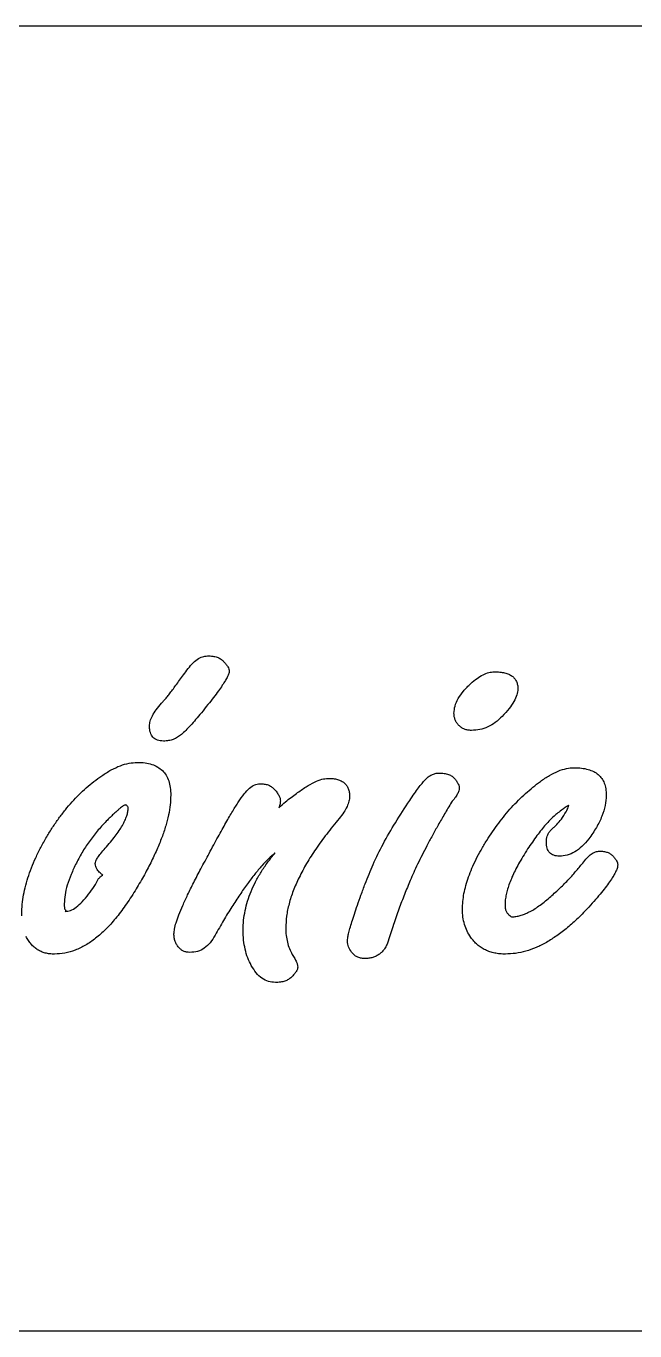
# Model space of a CAD drawing. Header units: millimetres. Extents: x 1 to 632, y 0 to 1598.
# Drawn here: x 342.9 to 375.5, y 1527.9 to 1597.9 of the extents above; entities that cross this region are included whole.
import ezdxf

# ---------------------------------------------------------------- set-up
doc = ezdxf.new("R2010")
doc.units = ezdxf.units.MM

msp = doc.modelspace()

# ---------------------------------------------------------------- linework, layer by layer
at = {"color": 7, "linetype": 'Continuous', "lineweight": 25}
for p, q in [((631.946, 1597.888), (1.946, 1597.888)), ((101.946, 1527.888), (401.946, 1527.888))]:
    msp.add_line(p, q, dxfattribs=at)
for points, knots in [([(351.493, 1563.33), (351.583, 1563.447), (351.749, 1563.662), (352.032, 1563.908), (352.317, 1564.07), (352.516, 1564.092), (352.609, 1564.102)], [0, 0, 0, 0, 0.313953, 0.577844, 0.79974, 1, 1, 1, 1]), ([(352.609, 1564.102), (352.702, 1564.1), (352.874, 1564.094), (353.113, 1564.041), (353.311, 1563.951), (353.408, 1563.857), (353.453, 1563.812)], [0, 0, 0, 0, 0.301787, 0.561012, 0.793459, 1, 1, 1, 1]), ([(353.453, 1563.812), (353.502, 1563.761), (353.591, 1563.67), (353.692, 1563.527), (353.762, 1563.4), (353.771, 1563.314), (353.775, 1563.277)], [0, 0, 0, 0, 0.331733, 0.597639, 0.822898, 1, 1, 1, 1]), ([(350.136, 1561.567), (350.174, 1561.607), (350.257, 1561.695), (350.385, 1561.846), (350.527, 1562.027), (350.693, 1562.228), (350.866, 1562.466), (351.063, 1562.726), (351.273, 1563.018), (351.418, 1563.223), (351.493, 1563.33)], [0, 0, 0, 0, 0.073772, 0.163365, 0.266064, 0.384418, 0.514734, 0.662292, 0.823106, 1, 1, 1, 1]), ([(353.775, 1563.277), (353.769, 1563.236), (353.755, 1563.135), (353.672, 1562.972), (353.556, 1562.76), (353.391, 1562.505), (353.178, 1562.204), (352.921, 1561.858), (352.614, 1561.468), (352.393, 1561.194), (352.275, 1561.049)], [0, 0, 0, 0, 0.0453404, 0.1119024, 0.2005919, 0.3141892, 0.4493255, 0.6098235, 0.7921521, 1, 1, 1, 1]), ([(366.734, 1562.616), (366.843, 1562.712), (367.046, 1562.89), (367.372, 1563.092), (367.689, 1563.218), (367.901, 1563.236), (368.001, 1563.245)], [0, 0, 0, 0, 0.3003698, 0.5608317, 0.7913289, 1, 1, 1, 1]), ([(368.001, 1563.245), (368.1, 1563.244), (368.285, 1563.24), (368.543, 1563.195), (368.763, 1563.125), (368.949, 1563.029), (369.087, 1562.893), (369.188, 1562.731), (369.254, 1562.54), (369.258, 1562.402), (369.26, 1562.33)], [0, 0, 0, 0, 0.16657, 0.312472, 0.442429, 0.557523, 0.66272, 0.766946, 0.878564, 1, 1, 1, 1]), ([(365.832, 1561.018), (365.844, 1561.15), (365.87, 1561.427), (366.058, 1561.833), (366.344, 1562.239), (366.598, 1562.485), (366.734, 1562.616)], [0, 0, 0, 0, 0.210706, 0.439929, 0.70015, 1, 1, 1, 1]), ([(369.26, 1562.33), (369.248, 1562.223), (369.22, 1561.988), (369.046, 1561.631), (368.777, 1561.246), (368.547, 1560.994), (368.421, 1560.857)], [0, 0, 0, 0, 0.18585, 0.408865, 0.678046, 1, 1, 1, 1]), ([(349.489, 1560.343), (349.498, 1560.428), (349.52, 1560.617), (349.653, 1560.908), (349.865, 1561.23), (350.04, 1561.448), (350.136, 1561.567)], [0, 0, 0, 0, 0.179968, 0.403299, 0.6744, 1, 1, 1, 1]), ([(352.275, 1561.049), (352.172, 1560.927), (351.98, 1560.697), (351.705, 1560.377), (351.451, 1560.114), (351.287, 1559.959), (351.212, 1559.888)], [0, 0, 0, 0, 0.303785, 0.570981, 0.803527, 1, 1, 1, 1]), ([(366.095, 1560.375), (366.054, 1560.419), (365.973, 1560.507), (365.895, 1560.667), (365.842, 1560.837), (365.835, 1560.956), (365.832, 1561.018)], [0, 0, 0, 0, 0.253488, 0.500069, 0.741908, 1, 1, 1, 1]), ([(350.243, 1559.531), (350.184, 1559.534), (350.072, 1559.539), (349.914, 1559.572), (349.783, 1559.642), (349.672, 1559.731), (349.589, 1559.849), (349.532, 1559.991), (349.496, 1560.159), (349.492, 1560.279), (349.489, 1560.343)], [0, 0, 0, 0, 0.141085, 0.263938, 0.378775, 0.488658, 0.59701, 0.715244, 0.84839, 1, 1, 1, 1]), ([(366.774, 1560.102), (366.706, 1560.106), (366.577, 1560.112), (366.393, 1560.163), (366.228, 1560.247), (366.14, 1560.332), (366.095, 1560.375)], [0, 0, 0, 0, 0.26815, 0.514383, 0.755995, 1, 1, 1, 1]), ([(368.421, 1560.857), (368.302, 1560.741), (368.071, 1560.517), (367.661, 1560.279), (367.226, 1560.132), (366.925, 1560.112), (366.774, 1560.102)], [0, 0, 0, 0, 0.266552, 0.51692, 0.756462, 1, 1, 1, 1]), ([(351.212, 1559.888), (351.144, 1559.833), (351.009, 1559.724), (350.772, 1559.613), (350.515, 1559.542), (350.336, 1559.535), (350.243, 1559.531)], [0, 0, 0, 0, 0.24781, 0.491801, 0.736963, 1, 1, 1, 1]), ([(346.926, 1557.669), (347.094, 1557.778), (347.413, 1557.984), (347.905, 1558.214), (348.38, 1558.359), (348.692, 1558.379), (348.842, 1558.388)], [0, 0, 0, 0, 0.287861, 0.548764, 0.783745, 1, 1, 1, 1]), ([(348.842, 1558.388), (348.982, 1558.384), (349.246, 1558.377), (349.616, 1558.29), (349.932, 1558.152), (350.194, 1557.957), (350.398, 1557.702), (350.534, 1557.39), (350.621, 1557.025), (350.628, 1556.764), (350.632, 1556.625)], [0, 0, 0, 0, 0.146029, 0.275015, 0.392288, 0.502983, 0.61218, 0.728041, 0.855519, 1, 1, 1, 1]), ([(343.976, 1554.393), (344.079, 1554.565), (344.284, 1554.905), (344.62, 1555.386), (344.971, 1555.839), (345.328, 1556.268), (345.707, 1556.661), (346.094, 1557.03), (346.502, 1557.365), (346.785, 1557.568), (346.926, 1557.669)], [0, 0, 0, 0, 0.135749, 0.267819, 0.395996, 0.522158, 0.644351, 0.764433, 0.882878, 1, 1, 1, 1]), ([(356.427, 1555.955), (356.549, 1556.063), (356.859, 1556.328), (357.346, 1556.707), (357.863, 1557.065), (358.318, 1557.322), (358.713, 1557.494), (358.964, 1557.52), (359.076, 1557.531)], [0.434852, 0.434852, 0.434852, 0.434852, 0.5231539, 0.655987, 0.7692306, 0.8635124, 0.9396341, 1, 1, 1, 1]), ([(359.076, 1557.531), (359.167, 1557.53), (359.337, 1557.528), (359.574, 1557.475), (359.777, 1557.403), (359.946, 1557.297), (360.079, 1557.156), (360.168, 1556.981), (360.223, 1556.778), (360.229, 1556.634), (360.232, 1556.558)], [0, 0, 0, 0, 0.15773, 0.294998, 0.419233, 0.529562, 0.639194, 0.750096, 0.867882, 1, 1, 1, 1]), ([(364.274, 1557.442), (364.331, 1557.5), (364.44, 1557.61), (364.631, 1557.724), (364.824, 1557.805), (364.958, 1557.813), (365.024, 1557.817)], [0, 0, 0, 0, 0.28216, 0.53795, 0.770687, 1, 1, 1, 1]), ([(365.024, 1557.817), (365.116, 1557.814), (365.29, 1557.809), (365.531, 1557.752), (365.732, 1557.654), (365.832, 1557.556), (365.881, 1557.509)], [0, 0, 0, 0, 0.295368, 0.554805, 0.784434, 1, 1, 1, 1]), ([(365.881, 1557.509), (365.916, 1557.457), (365.979, 1557.363), (366.057, 1557.229), (366.107, 1557.113), (366.114, 1557.04), (366.118, 1557.009)], [0, 0, 0, 0, 0.333891, 0.608794, 0.83088, 1, 1, 1, 1]), ([(370.468, 1557.37), (370.63, 1557.482), (370.936, 1557.693), (371.408, 1557.92), (371.849, 1558.074), (372.139, 1558.093), (372.276, 1558.102)], [0, 0, 0, 0, 0.29841, 0.56169, 0.793519, 1, 1, 1, 1]), ([(372.276, 1558.102), (372.411, 1558.1), (372.666, 1558.094), (373.02, 1558.019), (373.326, 1557.913), (373.576, 1557.746), (373.774, 1557.533), (373.909, 1557.269), (373.99, 1556.963), (373.999, 1556.744), (374.003, 1556.629)], [0, 0, 0, 0, 0.156621, 0.293456, 0.416351, 0.527882, 0.637356, 0.74805, 0.867273, 1, 1, 1, 1]), ([(354.272, 1556.268), (354.367, 1556.414), (354.539, 1556.679), (354.831, 1556.987), (355.113, 1557.2), (355.317, 1557.231), (355.41, 1557.245)], [0, 0, 0, 0, 0.336351, 0.606623, 0.820183, 1, 1, 1, 1]), ([(355.41, 1557.245), (355.49, 1557.242), (355.639, 1557.235), (355.848, 1557.188), (356.027, 1557.102), (356.119, 1557.016), (356.165, 1556.973)], [0, 0, 0, 0, 0.287609, 0.543543, 0.773439, 1, 1, 1, 1]), ([(356.165, 1556.973), (356.219, 1556.914), (356.318, 1556.805), (356.427, 1556.63), (356.502, 1556.47), (356.513, 1556.362), (356.518, 1556.312)], [0, 0, 0, 0, 0.314827, 0.577309, 0.805075, 1, 1, 1, 1]), ([(363.457, 1556.348), (363.539, 1556.472), (363.691, 1556.7), (363.91, 1557.006), (364.1, 1557.247), (364.221, 1557.383), (364.274, 1557.442)], [0, 0, 0, 0, 0.3270775, 0.6008763, 0.8263728, 1, 1, 1, 1]), ([(366.118, 1557.009), (366.111, 1556.957), (366.097, 1556.842), (366.003, 1556.666), (365.876, 1556.458), (365.758, 1556.321), (365.693, 1556.245)], [0, 0, 0, 0, 0.173756, 0.389928, 0.663598, 1, 1, 1, 1]), ([(367.588, 1554.196), (367.797, 1554.511), (368.207, 1555.131), (368.907, 1555.973), (369.652, 1556.729), (370.198, 1557.158), (370.468, 1557.37)], [0, 0, 0, 0, 0.262939, 0.516824, 0.761497, 1, 1, 1, 1]), ([(348.194, 1556.102), (348.179, 1556.098), (348.14, 1556.088), (348.071, 1556.049), (347.987, 1555.979), (347.871, 1555.897), (347.745, 1555.777), (347.591, 1555.64), (347.418, 1555.474), (347.295, 1555.354), (347.23, 1555.29)], [0, 0, 0, 0, 0.036751, 0.096593, 0.184596, 0.29513, 0.432234, 0.594197, 0.783434, 1, 1, 1, 1]), ([(348.31, 1556.027), (348.296, 1556.049), (348.269, 1556.093), (348.218, 1556.099), (348.194, 1556.102)], [0, 0, 0, 0, 0.523119, 1, 1, 1, 1]), ([(350.632, 1556.625), (350.625, 1556.455), (350.611, 1556.099), (350.515, 1555.55), (350.368, 1554.963), (350.154, 1554.34), (349.879, 1553.682), (349.553, 1552.983), (349.163, 1552.25), (348.869, 1551.756), (348.717, 1551.5)], [0, 0, 0, 0, 0.092187, 0.19277, 0.301809, 0.420241, 0.549447, 0.688466, 0.838309, 1, 1, 1, 1]), ([(352.692, 1553.5), (352.773, 1553.655), (352.93, 1553.953), (353.162, 1554.382), (353.383, 1554.777), (353.586, 1555.139), (353.775, 1555.47), (353.953, 1555.765), (354.111, 1556.032), (354.221, 1556.192), (354.272, 1556.268)], [0, 0, 0, 0, 0.164719, 0.317581, 0.458603, 0.590242, 0.708159, 0.817412, 0.914181, 1, 1, 1, 1]), ([(356.518, 1556.312), (356.51, 1556.246), (356.496, 1556.123), (356.451, 1556.007), (356.427, 1555.955)], [0, 0, 0, 0, 0.1609809, 0.2998625, 0.2998625, 0.2998625, 0.2998625]), ([(360.232, 1556.558), (360.224, 1556.471), (360.206, 1556.284), (360.092, 1555.997), (359.917, 1555.688), (359.759, 1555.487), (359.674, 1555.379)], [0, 0, 0, 0, 0.197085, 0.422842, 0.689639, 1, 1, 1, 1]), ([(361.064, 1551.875), (361.202, 1552.224), (361.49, 1552.951), (362.038, 1554.043), (362.696, 1555.188), (363.197, 1555.952), (363.457, 1556.348)], [0, 0, 0, 0, 0.221267, 0.461192, 0.720392, 1, 1, 1, 1]), ([(365.693, 1556.245), (365.571, 1556.037), (365.334, 1555.631), (364.987, 1555.039), (364.676, 1554.47), (364.386, 1553.932), (364.121, 1553.422), (363.885, 1552.941), (363.673, 1552.489), (363.548, 1552.195), (363.488, 1552.053)], [0, 0, 0, 0, 0.152799, 0.297531, 0.434101, 0.563456, 0.684344, 0.797642, 0.902555, 1, 1, 1, 1]), ([(374.003, 1556.629), (373.991, 1556.443), (373.966, 1556.057), (373.777, 1555.473), (373.479, 1554.872), (373.211, 1554.487), (373.07, 1554.285)], [0, 0, 0, 0, 0.217166, 0.451901, 0.712077, 1, 1, 1, 1]), ([(347.109, 1553.781), (347.207, 1553.892), (347.395, 1554.103), (347.643, 1554.422), (347.862, 1554.715), (348.035, 1554.996), (348.172, 1555.257), (348.271, 1555.501), (348.335, 1555.727), (348.343, 1555.873), (348.346, 1555.942)], [0, 0, 0, 0, 0.174808, 0.33408, 0.477821, 0.608327, 0.723341, 0.827678, 0.918673, 1, 1, 1, 1]), ([(348.346, 1555.942), (348.348, 1555.956), (348.352, 1555.99), (348.326, 1556.013), (348.31, 1556.027)], [0, 0, 0, 0, 0.412726, 1, 1, 1, 1]), ([(371.409, 1555.674), (371.339, 1555.617), (371.189, 1555.497), (370.973, 1555.284), (370.744, 1555.044), (370.512, 1554.766), (370.277, 1554.452), (370.032, 1554.108), (369.776, 1553.734), (369.611, 1553.468), (369.526, 1553.33)], [0, 0, 0, 0, 0.0902305, 0.1905417, 0.300278, 0.419829, 0.5495463, 0.6893463, 0.8393227, 1, 1, 1, 1]), ([(371.347, 1555.053), (371.434, 1555.148), (371.627, 1555.357), (371.769, 1555.605), (371.847, 1555.741)], [0, 0, 0, 0, 0.449316, 1, 1, 1, 1]), ([(371.991, 1556.088), (371.983, 1556.084), (371.932, 1556.058), (371.824, 1555.978), (371.636, 1555.847), (371.492, 1555.737), (371.409, 1555.674)], [0.0453807, 0.0453807, 0.0453807, 0.0453807, 0.0801074, 0.2738612, 0.5820404, 1, 1, 1, 1]), ([(371.847, 1555.741), (371.891, 1555.819), (371.953, 1555.93), (371.983, 1556.052), (371.991, 1556.088)], [0, 0, 0, 0, 0.6054814, 0.8532258, 0.8532258, 0.8532258, 0.8532258]), ([(347.23, 1555.29), (347.065, 1555.117), (346.736, 1554.772), (346.294, 1554.211), (345.898, 1553.617), (345.676, 1553.197), (345.565, 1552.986)], [0, 0, 0, 0, 0.251254, 0.500656, 0.750093, 1, 1, 1, 1]), ([(359.674, 1555.379), (359.446, 1555.104), (359.007, 1554.573), (358.426, 1553.764), (357.925, 1552.991), (357.522, 1552.237), (357.2, 1551.515), (356.975, 1550.818), (356.831, 1550.149), (356.812, 1549.709), (356.803, 1549.495)], [0, 0, 0, 0, 0.1608311, 0.309405, 0.4475097, 0.5750407, 0.6933958, 0.8023757, 0.9040789, 1, 1, 1, 1]), ([(370.968, 1554.683), (370.984, 1554.701), (371.025, 1554.746), (371.101, 1554.828), (371.216, 1554.928), (371.3, 1555.008), (371.347, 1555.053)], [0, 0, 0, 0, 0.1369445, 0.3452266, 0.6310018, 1, 1, 1, 1]), ([(342.632, 1550.147), (342.637, 1550.312), (342.646, 1550.649), (342.711, 1551.156), (342.814, 1551.674), (342.962, 1552.201), (343.157, 1552.736), (343.385, 1553.284), (343.656, 1553.841), (343.868, 1554.206), (343.976, 1554.393)], [0, 0, 0, 0, 0.1101, 0.22391, 0.34012, 0.461531, 0.587841, 0.718868, 0.85669, 1, 1, 1, 1]), ([(366.289, 1550.513), (366.294, 1550.65), (366.305, 1550.93), (366.363, 1551.356), (366.47, 1551.796), (366.611, 1552.25), (366.798, 1552.717), (367.022, 1553.199), (367.283, 1553.698), (367.485, 1554.028), (367.588, 1554.196)], [0, 0, 0, 0, 0.104024, 0.212281, 0.325932, 0.446627, 0.572841, 0.707209, 0.850133, 1, 1, 1, 1]), ([(370.789, 1554.111), (370.794, 1554.222), (370.804, 1554.428), (370.916, 1554.602), (370.968, 1554.683)], [0, 0, 0, 0, 0.533628, 1, 1, 1, 1]), ([(371.49, 1553.352), (371.385, 1553.359), (371.192, 1553.372), (370.943, 1553.53), (370.807, 1553.798), (370.795, 1554), (370.789, 1554.111)], [0, 0, 0, 0, 0.265184, 0.487299, 0.716594, 1, 1, 1, 1]), ([(373.07, 1554.285), (372.95, 1554.146), (372.724, 1553.883), (372.334, 1553.576), (371.918, 1553.388), (371.63, 1553.364), (371.49, 1553.352)], [0, 0, 0, 0, 0.291286, 0.546265, 0.779131, 1, 1, 1, 1]), ([(346.574, 1552.955), (346.584, 1553), (346.609, 1553.114), (346.72, 1553.297), (346.889, 1553.526), (347.031, 1553.69), (347.109, 1553.781)], [0, 0, 0, 0, 0.139291, 0.348035, 0.636973, 1, 1, 1, 1]), ([(350.803, 1549.187), (350.812, 1549.274), (350.831, 1549.477), (350.924, 1549.818), (351.074, 1550.237), (351.287, 1550.734), (351.551, 1551.314), (351.877, 1551.971), (352.264, 1552.709), (352.544, 1553.226), (352.692, 1553.5)], [0, 0, 0, 0, 0.055128, 0.129051, 0.22306, 0.337676, 0.471532, 0.627255, 0.802835, 1, 1, 1, 1]), ([(356.232, 1553.531), (356.114, 1553.429), (355.864, 1553.212), (355.504, 1552.826), (355.127, 1552.376), (354.731, 1551.859), (354.326, 1551.27), (353.894, 1550.617), (353.454, 1549.894), (353.164, 1549.384), (353.013, 1549.12)], [0, 0, 0, 0, 0.08529, 0.180841, 0.288268, 0.406112, 0.53705, 0.679248, 0.833752, 1, 1, 1, 1]), ([(354.518, 1549.393), (354.523, 1549.567), (354.533, 1549.916), (354.617, 1550.438), (354.752, 1550.958), (354.941, 1551.478), (355.184, 1551.997), (355.479, 1552.515), (355.829, 1553.031), (356.095, 1553.362), (356.232, 1553.531)], [0, 0, 0, 0, 0.114393, 0.229016, 0.346009, 0.466472, 0.59141, 0.721727, 0.85741, 1, 1, 1, 1]), ([(369.526, 1553.33), (369.45, 1553.203), (369.302, 1552.956), (369.114, 1552.586), (368.947, 1552.239), (368.81, 1551.91), (368.708, 1551.598), (368.631, 1551.305), (368.582, 1551.03), (368.577, 1550.853), (368.575, 1550.768)], [0, 0, 0, 0, 0.160724, 0.311752, 0.451234, 0.578749, 0.697794, 0.807908, 0.90778, 1, 1, 1, 1]), ([(372.74, 1552.986), (372.814, 1553.083), (372.949, 1553.26), (373.181, 1553.461), (373.407, 1553.597), (373.564, 1553.616), (373.637, 1553.625)], [0, 0, 0, 0, 0.320716, 0.585167, 0.808264, 1, 1, 1, 1]), ([(373.637, 1553.625), (373.714, 1553.624), (373.856, 1553.622), (374.053, 1553.568), (374.225, 1553.496), (374.313, 1553.418), (374.356, 1553.379)], [0, 0, 0, 0, 0.2925842, 0.5467772, 0.7799741, 1, 1, 1, 1]), ([(374.356, 1553.379), (374.395, 1553.331), (374.466, 1553.243), (374.555, 1553.118), (374.608, 1553.006), (374.619, 1552.936), (374.624, 1552.906)], [0, 0, 0, 0, 0.340015, 0.613876, 0.834928, 1, 1, 1, 1]), ([(345.565, 1552.986), (345.468, 1552.783), (345.283, 1552.396), (345.076, 1551.825), (344.944, 1551.296), (344.926, 1550.956), (344.918, 1550.794)], [0, 0, 0, 0, 0.293899, 0.55741, 0.790039, 1, 1, 1, 1]), ([(346.979, 1552.334), (346.931, 1552.376), (346.826, 1552.469), (346.694, 1552.621), (346.597, 1552.789), (346.581, 1552.902), (346.574, 1552.955)], [0.097688, 0.097688, 0.097688, 0.097688, 0.3258456, 0.5959999, 0.8112546, 1, 1, 1, 1]), ([(370.959, 1551.134), (371.132, 1551.287), (371.468, 1551.584), (371.933, 1552.053), (372.358, 1552.514), (372.615, 1552.832), (372.74, 1552.986)], [0, 0, 0, 0, 0.268938, 0.524047, 0.768367, 1, 1, 1, 1]), ([(374.624, 1552.906), (374.619, 1552.852), (374.608, 1552.727), (374.521, 1552.533), (374.399, 1552.302), (374.227, 1552.036), (374.007, 1551.733), (373.738, 1551.394), (373.421, 1551.019), (373.189, 1550.761), (373.066, 1550.625)], [0, 0, 0, 0, 0.058049, 0.133387, 0.225553, 0.338984, 0.47285, 0.627502, 0.803167, 1, 1, 1, 1]), ([(346.226, 1551.317), (346.331, 1551.454), (346.535, 1551.717), (346.688, 1552.014), (346.761, 1552.156)], [0, 0, 0, 0, 0.519228, 1, 1, 1, 1]), ([(346.761, 1552.156), (346.8, 1552.193), (346.865, 1552.253), (346.93, 1552.322), (346.974, 1552.333), (346.979, 1552.334)], [0, 0, 0, 0, 0.4283764, 0.7086709, 0.7520129, 0.7520129, 0.7520129, 0.7520129]), ([(363.488, 1552.053), (363.382, 1551.806), (363.165, 1551.299), (362.87, 1550.505), (362.572, 1549.673), (362.392, 1549.097), (362.301, 1548.803)], [0, 0, 0, 0, 0.233507, 0.477562, 0.733286, 1, 1, 1, 1]), ([(348.717, 1551.5), (348.546, 1551.232), (348.22, 1550.72), (347.693, 1550.026), (347.163, 1549.436), (346.625, 1548.951), (346.078, 1548.573), (345.519, 1548.308), (344.956, 1548.133), (344.575, 1548.113), (344.386, 1548.102)], [0, 0, 0, 0, 0.165619, 0.317084, 0.45469, 0.579697, 0.694426, 0.801195, 0.901589, 1, 1, 1, 1]), ([(344.958, 1550.388), (345.056, 1550.401), (345.273, 1550.43), (345.586, 1550.629), (345.913, 1550.924), (346.115, 1551.178), (346.226, 1551.317)], [0, 0, 0, 0, 0.1828631, 0.4015109, 0.6711536, 1, 1, 1, 1]), ([(360.118, 1548.803), (360.121, 1548.857), (360.129, 1548.987), (360.179, 1549.21), (360.257, 1549.496), (360.358, 1549.848), (360.496, 1550.264), (360.654, 1550.745), (360.847, 1551.29), (360.989, 1551.673), (361.064, 1551.875)], [0, 0, 0, 0, 0.050074, 0.120753, 0.212542, 0.326593, 0.462044, 0.619845, 0.799149, 1, 1, 1, 1]), ([(344.918, 1550.794), (344.916, 1550.732), (344.914, 1550.642), (344.93, 1550.553), (344.935, 1550.527)], [0, 0, 0, 0, 0.697175, 1, 1, 1, 1]), ([(344.935, 1550.527), (344.971, 1550.49), (345.022, 1550.438), (344.973, 1550.4), (344.958, 1550.388)], [0, 0, 0, 0, 0.700167, 1, 1, 1, 1]), ([(366.735, 1549), (366.666, 1549.109), (366.527, 1549.328), (366.391, 1549.699), (366.302, 1550.095), (366.293, 1550.371), (366.289, 1550.513)], [0, 0, 0, 0, 0.242279, 0.483932, 0.734775, 1, 1, 1, 1]), ([(368.575, 1550.768), (368.573, 1550.681), (368.572, 1550.542), (368.626, 1550.414), (368.646, 1550.366)], [0, 0, 0, 0, 0.619377, 1, 1, 1, 1]), ([(373.066, 1550.625), (372.876, 1550.426), (372.51, 1550.041), (371.939, 1549.526), (371.37, 1549.092), (370.811, 1548.728), (370.251, 1548.449), (369.695, 1548.25), (369.143, 1548.127), (368.775, 1548.111), (368.593, 1548.102)], [0, 0, 0, 0, 0.156012, 0.301463, 0.436544, 0.561992, 0.679936, 0.791154, 0.896595, 1, 1, 1, 1]), ([(368.95, 1550.102), (369.02, 1550.107), (369.166, 1550.116), (369.391, 1550.162), (369.628, 1550.243), (369.872, 1550.362), (370.13, 1550.505), (370.396, 1550.687), (370.678, 1550.895), (370.863, 1551.052), (370.959, 1551.134)], [0, 0, 0, 0, 0.091494, 0.190398, 0.298967, 0.416968, 0.54376, 0.683632, 0.83609, 1, 1, 1, 1]), ([(368.646, 1550.366), (368.676, 1550.326), (368.729, 1550.255), (368.816, 1550.177), (368.882, 1550.118), (368.93, 1550.107), (368.95, 1550.102)], [0, 0, 0, 0, 0.3640827, 0.6491967, 0.8518303, 1, 1, 1, 1]), ([(351.058, 1548.464), (351.018, 1548.513), (350.94, 1548.612), (350.858, 1548.786), (350.815, 1548.981), (350.807, 1549.117), (350.803, 1549.187)], [0, 0, 0, 0, 0.240375, 0.479871, 0.731328, 1, 1, 1, 1]), ([(353.013, 1549.12), (352.932, 1548.98), (352.78, 1548.714), (352.452, 1548.414), (352.072, 1548.222), (351.797, 1548.202), (351.656, 1548.192)], [0, 0, 0, 0, 0.2791455, 0.5269083, 0.7583009, 1, 1, 1, 1]), ([(354.955, 1547.491), (354.886, 1547.627), (354.747, 1547.906), (354.62, 1548.369), (354.53, 1548.867), (354.522, 1549.214), (354.518, 1549.393)], [0, 0, 0, 0, 0.232049, 0.47284, 0.727887, 1, 1, 1, 1]), ([(356.803, 1549.495), (356.807, 1549.364), (356.814, 1549.108), (356.886, 1548.741), (356.986, 1548.395), (357.1, 1548.19), (357.156, 1548.089)], [0, 0, 0, 0, 0.268258, 0.521965, 0.764528, 1, 1, 1, 1]), ([(344.386, 1548.102), (344.303, 1548.105), (344.139, 1548.109), (343.902, 1548.153), (343.684, 1548.232), (343.481, 1548.332), (343.3, 1548.472), (343.135, 1548.636), (342.99, 1548.833), (342.91, 1548.978), (342.868, 1549.053)], [0, 0, 0, 0, 0.131891, 0.2587371, 0.3784955, 0.49735, 0.6149412, 0.7380026, 0.8640613, 1, 1, 1, 1]), ([(351.656, 1548.192), (351.598, 1548.195), (351.483, 1548.203), (351.32, 1548.251), (351.175, 1548.34), (351.098, 1548.422), (351.058, 1548.464)], [0, 0, 0, 0, 0.257748, 0.50523, 0.744272, 1, 1, 1, 1]), ([(360.336, 1548.21), (360.272, 1548.298), (360.143, 1548.476), (360.126, 1548.694), (360.118, 1548.803)], [0, 0, 0, 0, 0.500673, 1, 1, 1, 1]), ([(362.301, 1548.803), (362.274, 1548.73), (362.224, 1548.587), (362.116, 1548.393), (361.986, 1548.23), (361.835, 1548.097), (361.662, 1547.994), (361.469, 1547.918), (361.255, 1547.872), (361.106, 1547.868), (361.028, 1547.866)], [0, 0, 0, 0, 0.137307, 0.265965, 0.386741, 0.501519, 0.617569, 0.738374, 0.863917, 1, 1, 1, 1]), ([(368.593, 1548.102), (368.494, 1548.104), (368.301, 1548.108), (368.022, 1548.156), (367.758, 1548.221), (367.514, 1548.32), (367.292, 1548.452), (367.082, 1548.602), (366.899, 1548.79), (366.791, 1548.929), (366.735, 1549)], [0, 0, 0, 0, 0.137213, 0.269692, 0.394112, 0.515212, 0.635256, 0.754055, 0.874476, 1, 1, 1, 1]), ([(357.156, 1548.089), (357.2, 1548.014), (357.279, 1547.878), (357.375, 1547.69), (357.434, 1547.539), (357.446, 1547.448), (357.451, 1547.41)], [0, 0, 0, 0, 0.35131, 0.632493, 0.848395, 1, 1, 1, 1]), ([(361.028, 1547.866), (360.959, 1547.87), (360.824, 1547.879), (360.633, 1547.942), (360.465, 1548.053), (360.38, 1548.156), (360.336, 1548.21)], [0, 0, 0, 0, 0.257318, 0.503518, 0.744129, 1, 1, 1, 1]), ([(356.245, 1546.58), (356.118, 1546.592), (355.863, 1546.614), (355.505, 1546.799), (355.194, 1547.098), (355.038, 1547.354), (354.955, 1547.491)], [0, 0, 0, 0, 0.228751, 0.459833, 0.711139, 1, 1, 1, 1]), ([(357.451, 1547.41), (357.445, 1547.371), (357.434, 1547.285), (357.36, 1547.155), (357.256, 1547.009), (357.159, 1546.916), (357.107, 1546.866)], [0, 0, 0, 0, 0.1796457, 0.3920536, 0.6689166, 1, 1, 1, 1]), ([(357.107, 1546.866), (357.057, 1546.821), (356.953, 1546.73), (356.751, 1546.641), (356.511, 1546.589), (356.338, 1546.583), (356.245, 1546.58)], [0, 0, 0, 0, 0.2147506, 0.4419668, 0.7023279, 1, 1, 1, 1])]:
    msp.add_open_spline(points, degree=3, knots=knots, dxfattribs=at)

doc.saveas('drawing.dxf')
